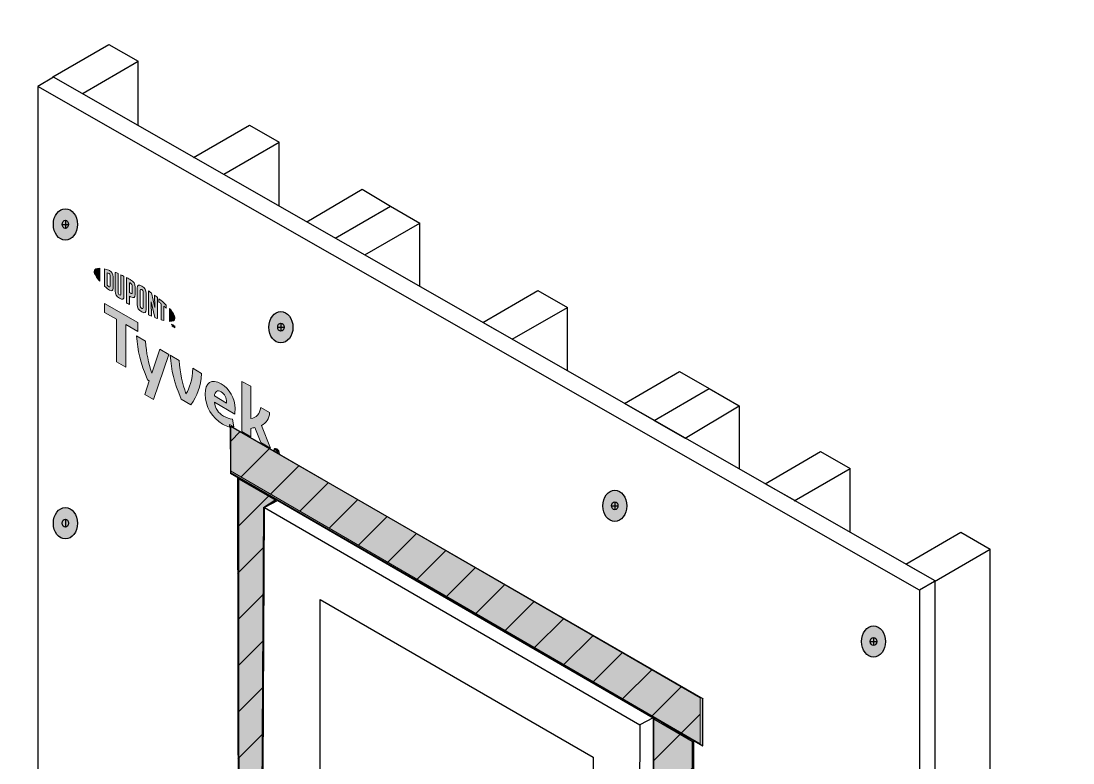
# Model space of a CAD drawing. Extents: x -1114 to 2135, y -829 to 1734.
# Drawn here: x 277.3 to 598, y 1233.1 to 1459.1 of the extents above; entities that cross this region are included whole.
import ezdxf

# ---------------------------------------------------------------- set-up
doc = ezdxf.new("R2010")
doc.units = 0
doc.header["$MEASUREMENT"] = 0
for name, color, linetype, lineweight in [('.ATI-HATCH', 7, 'Continuous', 0), ('G-ANNO-TTLB', 7, 'Continuous', 0), ('Layer 12', 7, 'Continuous', 0), ('TYVEK', 7, 'Continuous', 0), ('X-REF - TRACED', 7, 'Continuous', 0)]:
    doc.layers.add(name, color=color, linetype=linetype, lineweight=lineweight)
pattern_1 = [(45, (0, 0), (-7.07107, 7.07107), [])]

# ---------------------------------------------------------------- blocks, each defined once
blk = doc.blocks.new('Block_22')
at = {"layer": 'TYVEK', "color": 2, "lineweight": 18, "true_color": 0xffff00}
for points in [[(354.98, 1313.08)], [(354.98, 974.95)]]:
    blk.add_lwpolyline(points, dxfattribs=at)
blk = doc.blocks.new('Block_34')
at = {"layer": 'TYVEK', "color": 3, "lineweight": 25, "true_color": 0x00ff00}
blk.add_line((464.3, 905.32), (349.71, 971.48), dxfattribs=at)
blk.add_lwpolyline([(349.76, 971.48), (351.53, 1310.93), (465.96, 1244.73), (464.35, 905.32)], dxfattribs=at)
blk = doc.blocks.new('Block_33')
at = {"layer": 'TYVEK', "color": 3, "lineweight": 25, "true_color": 0x00ff00}
for p, q in [((355.58, 1313.01), (351.53, 1310.93)), ((470, 1246.82), (465.96, 1244.73)), ((470.23, 908.61), (464.35, 905.32))]:
    blk.add_line(p, q, dxfattribs=at)
blk.add_lwpolyline([(355.58, 1313.01), (470, 1246.82), (470.17, 921.08)], dxfattribs=at)
at = {"layer": 'TYVEK'}
blk.add_blockref('Block_34', (0, 0), dxfattribs=at)
blk = doc.blocks.new('Block_32')
at = {"layer": 'TYVEK', "color": 3, "lineweight": 25, "true_color": 0x00ff00}
blk.add_lwpolyline([(368.46, 993.96), (368.46, 1282.87), (451.66, 1234.84), (451.66, 945.92)], close=True, dxfattribs=at)
for points in [[(462.45, 1084.35), (462.5, 1086.72), (460.63, 1088.67), (458.26, 1088.72), (456.95, 1088.75), (455.69, 1088.18), (454.86, 1087.16)], [(454.86, 1087.16), (454.86, 1084.78), (456.79, 1082.84), (459.18, 1082.84), (460.44, 1082.84), (461.63, 1083.39), (462.45, 1084.35)]]:
    blk.add_open_spline(points, degree=3, knots=[0, 0, 0, 0, 1, 1, 1, 2, 2, 2, 2], dxfattribs=at)
at = {"layer": 'TYVEK'}
blk.add_blockref('Block_33', (0, 0), dxfattribs=at)
blk = doc.blocks.new('Block_70')
at = {"layer": 'X-REF - TRACED', "true_color": 0x848484, "transparency": 33554687}
h = blk.add_hatch(color=252, dxfattribs=at)
h.dxf.hatch_style = 2
edge = h.paths.add_edge_path()
edge.add_spline(control_points=[(299.58, 1382.8), (299.58, 1382.08), (300.19, 1381.05), (301.26, 1379.86), (301.26, 1379.86), (301.26, 1383.8), (301.26, 1383.8), (300.19, 1383.84), (299.58, 1383.52), (299.58, 1382.8)], knot_values=[0, 0, 0, 0, 1, 1, 1, 2, 2, 2, 3, 3, 3, 3], degree=3, periodic=0)
h = blk.add_hatch(color=252, dxfattribs=at)
h.dxf.hatch_style = 2
edge = h.paths.add_edge_path()
edge.add_spline(control_points=[(304.47, 1378.37), (304.47, 1378.07), (304.31, 1378.06), (304.12, 1378.17), (303.97, 1378.26), (303.74, 1378.45), (303.56, 1378.61), (303.56, 1378.61), (303.56, 1382.38), (303.56, 1382.38), (303.74, 1382.33), (303.97, 1382.26), (304.12, 1382.18), (304.31, 1382.07), (304.47, 1381.88), (304.47, 1381.57), (304.47, 1381.57), (304.47, 1378.37), (304.47, 1378.37)], knot_values=[0, 0, 0, 0, 1, 1, 1, 2, 2, 2, 3, 3, 3, 4, 4, 4, 5, 5, 5, 6, 6, 6, 6], degree=3, periodic=0)
edge = h.paths.add_edge_path()
edge.add_spline(control_points=[(304.24, 1383.09), (303.94, 1383.26), (303.51, 1383.41), (302.74, 1383.58), (302.74, 1383.58), (302.74, 1378.36), (302.74, 1378.36), (303.42, 1377.73), (303.94, 1377.29), (304.24, 1377.11), (304.93, 1376.72), (305.31, 1376.98), (305.31, 1377.75), (305.31, 1377.75), (305.31, 1381.22), (305.31, 1381.22), (305.31, 1381.99), (304.93, 1382.69), (304.24, 1383.09)], knot_values=[0, 0, 0, 0, 1, 1, 1, 2, 2, 2, 3, 3, 3, 4, 4, 4, 5, 5, 5, 6, 6, 6, 6], degree=3, periodic=0)
h = blk.add_hatch(color=252, dxfattribs=at)
h.dxf.hatch_style = 2
edge = h.paths.add_edge_path()
edge.add_spline(control_points=[(307.71, 1375.89), (307.71, 1375.59), (307.62, 1375.45), (307.29, 1375.68), (306.96, 1375.91), (306.88, 1376.12), (306.88, 1376.48), (306.88, 1376.48), (306.88, 1382.17), (306.88, 1382.17), (306.66, 1382.26), (306.18, 1382.46), (305.98, 1382.55), (305.98, 1382.55), (305.98, 1376.8), (305.98, 1376.8), (305.98, 1375.88), (306.37, 1375.3), (307.29, 1374.64), (308.13, 1374.05), (308.65, 1374.24), (308.65, 1375.26), (308.65, 1375.26), (308.65, 1381.33), (308.65, 1381.33), (308.47, 1381.42), (307.89, 1381.7), (307.71, 1381.78), (307.71, 1381.78), (307.71, 1375.89), (307.71, 1375.89)], knot_values=[0, 0, 0, 0, 1, 1, 1, 2, 2, 2, 3, 3, 3, 4, 4, 4, 5, 5, 5, 6, 6, 6, 7, 7, 7, 8, 8, 8, 9, 9, 9, 10, 10, 10, 10], degree=3, periodic=0)
h = blk.add_hatch(color=252, dxfattribs=at)
h.dxf.hatch_style = 2
edge = h.paths.add_edge_path()
edge.add_spline(control_points=[(311.13, 1376.41), (311.13, 1376.08), (311.03, 1375.97), (310.65, 1376.19), (310.65, 1376.19), (310.32, 1376.38), (310.32, 1376.38), (310.32, 1376.38), (310.32, 1379.4), (310.32, 1379.4), (310.46, 1379.33), (310.54, 1379.28), (310.63, 1379.23), (311.04, 1378.99), (311.13, 1378.77), (311.13, 1378.43), (311.13, 1378.43), (311.13, 1376.41), (311.13, 1376.41)], knot_values=[0, 0, 0, 0, 1, 1, 1, 2, 2, 2, 3, 3, 3, 4, 4, 4, 5, 5, 5, 6, 6, 6, 6], degree=3, periodic=0)
edge = h.paths.add_edge_path()
edge.add_spline(control_points=[(310.68, 1380.27), (310.52, 1380.36), (309.93, 1380.68), (309.38, 1380.96), (309.38, 1380.96), (309.38, 1373.31), (309.38, 1373.31), (309.56, 1373.19), (310.05, 1372.88), (310.32, 1372.72), (310.32, 1372.72), (310.32, 1375.32), (310.32, 1375.32), (310.32, 1375.32), (310.68, 1375.11), (310.68, 1375.11), (311.67, 1374.54), (312.07, 1374.81), (312.07, 1375.78), (312.07, 1375.78), (312.07, 1378.04), (312.07, 1378.04), (312.07, 1378.99), (311.62, 1379.73), (310.68, 1380.27)], knot_values=[0, 0, 0, 0, 1, 1, 1, 2, 2, 2, 3, 3, 3, 4, 4, 4, 5, 5, 5, 6, 6, 6, 7, 7, 7, 8, 8, 8, 8], degree=3, periodic=0)
h = blk.add_hatch(color=252, dxfattribs=at)
h.dxf.hatch_style = 2
edge = h.paths.add_edge_path()
edge.add_spline(control_points=[(314.48, 1371.8), (314.48, 1371.5), (314.39, 1371.4), (314.06, 1371.58), (313.72, 1371.76), (313.62, 1371.98), (313.62, 1372.3), (313.62, 1372.3), (313.62, 1377.07), (313.62, 1377.07), (313.62, 1377.38), (313.72, 1377.5), (314.06, 1377.29), (314.39, 1377.09), (314.48, 1376.88), (314.48, 1376.58), (314.48, 1376.58), (314.48, 1371.8), (314.48, 1371.8)], knot_values=[0, 0, 0, 0, 1, 1, 1, 2, 2, 2, 3, 3, 3, 4, 4, 4, 5, 5, 5, 6, 6, 6, 6], degree=3, periodic=0)
edge = h.paths.add_edge_path()
edge.add_spline(control_points=[(314.06, 1378.36), (313.19, 1378.91), (312.67, 1378.77), (312.67, 1377.77), (312.67, 1377.77), (312.67, 1372.76), (312.67, 1372.76), (312.67, 1371.69), (313.14, 1370.99), (314.06, 1370.5), (314.96, 1370.03), (315.43, 1370.15), (315.43, 1371.28), (315.43, 1371.28), (315.43, 1376.06), (315.43, 1376.06), (315.43, 1377.14), (315, 1377.77), (314.06, 1378.36)], knot_values=[0, 0, 0, 0, 1, 1, 1, 2, 2, 2, 3, 3, 3, 4, 4, 4, 5, 5, 5, 6, 6, 6, 6], degree=3, periodic=0)
h = blk.add_hatch(color=252, dxfattribs=at)
h.dxf.hatch_style = 2
edge = h.paths.add_edge_path()
edge.add_spline(control_points=[(318.03, 1371.81), (318.03, 1371.81), (316.99, 1376.3), (316.99, 1376.3), (316.7, 1376.51), (316.36, 1376.75), (316.1, 1376.93), (316.1, 1376.93), (316.1, 1369.58), (316.1, 1369.58), (316.28, 1369.5), (316.76, 1369.28), (317, 1369.18), (317, 1369.18), (316.93, 1373.55), (316.93, 1373.55), (316.93, 1373.55), (318.03, 1368.76), (318.03, 1368.76), (318.26, 1368.66), (318.6, 1368.53), (318.83, 1368.45), (318.83, 1368.45), (318.83, 1374.91), (318.83, 1374.91), (318.59, 1375.09), (318.17, 1375.42), (317.96, 1375.58), (317.96, 1375.58), (318.03, 1371.81), (318.03, 1371.81)], knot_values=[0, 0, 0, 0, 1, 1, 1, 2, 2, 2, 3, 3, 3, 4, 4, 4, 5, 5, 5, 6, 6, 6, 7, 7, 7, 8, 8, 8, 9, 9, 9, 10, 10, 10, 10], degree=3, periodic=0)
h = blk.add_hatch(color=252, dxfattribs=at)
h.dxf.hatch_style = 2
edge = h.paths.add_edge_path()
edge.add_spline(control_points=[(319.29, 1373.51), (319.53, 1373.33), (319.75, 1373.14), (319.98, 1372.96), (319.98, 1372.96), (319.98, 1368.08), (319.98, 1368.08), (320.18, 1368.01), (320.56, 1367.91), (320.82, 1367.85), (320.82, 1367.85), (320.82, 1372.24), (320.82, 1372.24), (321.06, 1372.03), (321.29, 1371.82), (321.5, 1371.63), (321.5, 1371.63), (321.5, 1372.58), (321.5, 1372.58), (320.84, 1373.22), (320.13, 1373.85), (319.29, 1374.53), (319.29, 1374.53), (319.29, 1373.51), (319.29, 1373.51)], knot_values=[0, 0, 0, 0, 1, 1, 1, 2, 2, 2, 3, 3, 3, 4, 4, 4, 5, 5, 5, 6, 6, 6, 7, 7, 7, 8, 8, 8, 8], degree=3, periodic=0)
h = blk.add_hatch(color=252, dxfattribs=at)
h.dxf.hatch_style = 2
edge = h.paths.add_edge_path()
edge.add_spline(control_points=[(324.19, 1368.6), (324.19, 1367.87), (323.58, 1367.55), (322.51, 1367.59), (322.51, 1367.59), (322.51, 1371.53), (322.51, 1371.53), (323.58, 1370.34), (324.19, 1369.31), (324.19, 1368.6)], knot_values=[0, 0, 0, 0, 1, 1, 1, 2, 2, 2, 3, 3, 3, 3], degree=3, periodic=0)
h = blk.add_hatch(color=252, dxfattribs=at)
h.dxf.hatch_style = 2
edge = h.paths.add_edge_path()
edge.add_spline(control_points=[(323.18, 1366.8), (323.18, 1366.8), (323.18, 1366.7), (323.18, 1366.7), (323.18, 1366.7), (323.34, 1366.62), (323.34, 1366.62), (323.34, 1366.62), (323.34, 1366.15), (323.34, 1366.15), (323.34, 1366.15), (323.43, 1366.09), (323.43, 1366.09), (323.43, 1366.09), (323.43, 1366.56), (323.43, 1366.56), (323.43, 1366.56), (323.58, 1366.47), (323.58, 1366.47), (323.58, 1366.47), (323.58, 1366.57), (323.58, 1366.57), (323.58, 1366.57), (323.18, 1366.8), (323.18, 1366.8)], knot_values=[0, 0, 0, 0, 1, 1, 1, 2, 2, 2, 3, 3, 3, 4, 4, 4, 5, 5, 5, 6, 6, 6, 7, 7, 7, 8, 8, 8, 8], degree=3, periodic=0)
edge = h.paths.add_edge_path()
edge.add_spline(control_points=[(324.09, 1366.28), (324.09, 1366.28), (323.94, 1366.1), (323.94, 1366.1), (323.94, 1366.1), (323.79, 1366.45), (323.79, 1366.45), (323.79, 1366.45), (323.69, 1366.51), (323.69, 1366.51), (323.69, 1366.51), (323.69, 1365.94), (323.69, 1365.94), (323.69, 1365.94), (323.78, 1365.89), (323.78, 1365.89), (323.78, 1365.89), (323.78, 1366.29), (323.78, 1366.29), (323.78, 1366.29), (323.93, 1365.93), (323.93, 1365.93), (323.93, 1365.93), (323.94, 1365.93), (323.94, 1365.93), (323.94, 1365.93), (324.1, 1366.11), (324.1, 1366.11), (324.1, 1366.11), (324.1, 1365.71), (324.1, 1365.71), (324.1, 1365.71), (324.19, 1365.66), (324.19, 1365.66), (324.19, 1365.66), (324.19, 1366.22), (324.19, 1366.22), (324.19, 1366.22), (324.09, 1366.28), (324.09, 1366.28)], knot_values=[0, 0, 0, 0, 1, 1, 1, 2, 2, 2, 3, 3, 3, 4, 4, 4, 5, 5, 5, 6, 6, 6, 7, 7, 7, 8, 8, 8, 9, 9, 9, 10, 10, 10, 11, 11, 11, 12, 12, 12, 13, 13, 13, 13], degree=3, periodic=0)
at = {"layer": 'X-REF - TRACED'}
for points, knots in [([(299.58, 1382.8), (299.58, 1382.08), (300.19, 1381.05), (301.26, 1379.86), (301.26, 1379.86), (301.26, 1383.8), (301.26, 1383.8), (300.19, 1383.84), (299.58, 1383.52), (299.58, 1382.8)], [0, 0, 0, 0, 1, 1, 1, 2, 2, 2, 3, 3, 3, 3]), ([(304.24, 1383.09), (303.94, 1383.26), (303.51, 1383.41), (302.74, 1383.58), (302.74, 1383.58), (302.74, 1378.36), (302.74, 1378.36), (303.42, 1377.73), (303.94, 1377.29), (304.24, 1377.11), (304.93, 1376.72), (305.31, 1376.98), (305.31, 1377.75), (305.31, 1377.75), (305.31, 1381.22), (305.31, 1381.22), (305.31, 1381.99), (304.93, 1382.69), (304.24, 1383.09)], [0, 0, 0, 0, 1, 1, 1, 2, 2, 2, 3, 3, 3, 4, 4, 4, 5, 5, 5, 6, 6, 6, 6]), ([(304.47, 1378.37), (304.47, 1378.07), (304.31, 1378.06), (304.12, 1378.17), (303.97, 1378.26), (303.74, 1378.45), (303.56, 1378.61), (303.56, 1378.61), (303.56, 1382.38), (303.56, 1382.38), (303.74, 1382.33), (303.97, 1382.26), (304.12, 1382.18), (304.31, 1382.07), (304.47, 1381.88), (304.47, 1381.57), (304.47, 1381.57), (304.47, 1378.37), (304.47, 1378.37)], [0, 0, 0, 0, 1, 1, 1, 2, 2, 2, 3, 3, 3, 4, 4, 4, 5, 5, 5, 6, 6, 6, 6]), ([(307.71, 1375.89), (307.71, 1375.59), (307.62, 1375.45), (307.29, 1375.68), (306.96, 1375.91), (306.88, 1376.12), (306.88, 1376.48), (306.88, 1376.48), (306.88, 1382.17), (306.88, 1382.17), (306.66, 1382.26), (306.18, 1382.46), (305.98, 1382.55), (305.98, 1382.55), (305.98, 1376.8), (305.98, 1376.8), (305.98, 1375.88), (306.37, 1375.3), (307.29, 1374.64), (308.13, 1374.05), (308.65, 1374.24), (308.65, 1375.26), (308.65, 1375.26), (308.65, 1381.33), (308.65, 1381.33), (308.47, 1381.42), (307.89, 1381.7), (307.71, 1381.78), (307.71, 1381.78), (307.71, 1375.89), (307.71, 1375.89)], [0, 0, 0, 0, 1, 1, 1, 2, 2, 2, 3, 3, 3, 4, 4, 4, 5, 5, 5, 6, 6, 6, 7, 7, 7, 8, 8, 8, 9, 9, 9, 10, 10, 10, 10]), ([(310.68, 1380.27), (310.52, 1380.36), (309.93, 1380.68), (309.38, 1380.96), (309.38, 1380.96), (309.38, 1373.31), (309.38, 1373.31), (309.56, 1373.19), (310.05, 1372.88), (310.32, 1372.72), (310.32, 1372.72), (310.32, 1375.32), (310.32, 1375.32), (310.32, 1375.32), (310.68, 1375.11), (310.68, 1375.11), (311.67, 1374.54), (312.07, 1374.81), (312.07, 1375.78), (312.07, 1375.78), (312.07, 1378.04), (312.07, 1378.04), (312.07, 1378.99), (311.62, 1379.73), (310.68, 1380.27)], [0, 0, 0, 0, 1, 1, 1, 2, 2, 2, 3, 3, 3, 4, 4, 4, 5, 5, 5, 6, 6, 6, 7, 7, 7, 8, 8, 8, 8]), ([(311.13, 1376.41), (311.13, 1376.08), (311.03, 1375.97), (310.65, 1376.19), (310.65, 1376.19), (310.32, 1376.38), (310.32, 1376.38), (310.32, 1376.38), (310.32, 1379.4), (310.32, 1379.4), (310.46, 1379.33), (310.54, 1379.28), (310.63, 1379.23), (311.04, 1378.99), (311.13, 1378.77), (311.13, 1378.43), (311.13, 1378.43), (311.13, 1376.41), (311.13, 1376.41)], [0, 0, 0, 0, 1, 1, 1, 2, 2, 2, 3, 3, 3, 4, 4, 4, 5, 5, 5, 6, 6, 6, 6]), ([(314.06, 1378.36), (313.19, 1378.91), (312.67, 1378.77), (312.67, 1377.77), (312.67, 1377.77), (312.67, 1372.76), (312.67, 1372.76), (312.67, 1371.69), (313.14, 1370.99), (314.06, 1370.5), (314.96, 1370.03), (315.43, 1370.15), (315.43, 1371.28), (315.43, 1371.28), (315.43, 1376.06), (315.43, 1376.06), (315.43, 1377.14), (315, 1377.77), (314.06, 1378.36)], [0, 0, 0, 0, 1, 1, 1, 2, 2, 2, 3, 3, 3, 4, 4, 4, 5, 5, 5, 6, 6, 6, 6]), ([(314.48, 1371.8), (314.48, 1371.5), (314.39, 1371.4), (314.06, 1371.58), (313.72, 1371.76), (313.62, 1371.98), (313.62, 1372.3), (313.62, 1372.3), (313.62, 1377.07), (313.62, 1377.07), (313.62, 1377.38), (313.72, 1377.5), (314.06, 1377.29), (314.39, 1377.09), (314.48, 1376.88), (314.48, 1376.58), (314.48, 1376.58), (314.48, 1371.8), (314.48, 1371.8)], [0, 0, 0, 0, 1, 1, 1, 2, 2, 2, 3, 3, 3, 4, 4, 4, 5, 5, 5, 6, 6, 6, 6]), ([(318.03, 1371.81), (318.03, 1371.81), (316.99, 1376.3), (316.99, 1376.3), (316.7, 1376.51), (316.36, 1376.75), (316.1, 1376.93), (316.1, 1376.93), (316.1, 1369.58), (316.1, 1369.58), (316.28, 1369.5), (316.76, 1369.28), (317, 1369.18), (317, 1369.18), (316.93, 1373.55), (316.93, 1373.55), (316.93, 1373.55), (318.03, 1368.76), (318.03, 1368.76), (318.26, 1368.66), (318.6, 1368.53), (318.83, 1368.45), (318.83, 1368.45), (318.83, 1374.91), (318.83, 1374.91), (318.59, 1375.09), (318.17, 1375.42), (317.96, 1375.58), (317.96, 1375.58), (318.03, 1371.81), (318.03, 1371.81)], [0, 0, 0, 0, 1, 1, 1, 2, 2, 2, 3, 3, 3, 4, 4, 4, 5, 5, 5, 6, 6, 6, 7, 7, 7, 8, 8, 8, 9, 9, 9, 10, 10, 10, 10]), ([(319.29, 1373.51), (319.53, 1373.33), (319.75, 1373.14), (319.98, 1372.96), (319.98, 1372.96), (319.98, 1368.08), (319.98, 1368.08), (320.18, 1368.01), (320.56, 1367.91), (320.82, 1367.85), (320.82, 1367.85), (320.82, 1372.24), (320.82, 1372.24), (321.06, 1372.03), (321.29, 1371.82), (321.5, 1371.63), (321.5, 1371.63), (321.5, 1372.58), (321.5, 1372.58), (320.84, 1373.22), (320.13, 1373.85), (319.29, 1374.53), (319.29, 1374.53), (319.29, 1373.51), (319.29, 1373.51)], [0, 0, 0, 0, 1, 1, 1, 2, 2, 2, 3, 3, 3, 4, 4, 4, 5, 5, 5, 6, 6, 6, 7, 7, 7, 8, 8, 8, 8]), ([(324.19, 1368.6), (324.19, 1367.87), (323.58, 1367.55), (322.51, 1367.59), (322.51, 1367.59), (322.51, 1371.53), (322.51, 1371.53), (323.58, 1370.34), (324.19, 1369.31), (324.19, 1368.6)], [0, 0, 0, 0, 1, 1, 1, 2, 2, 2, 3, 3, 3, 3]), ([(323.18, 1366.8), (323.18, 1366.8), (323.18, 1366.7), (323.18, 1366.7), (323.18, 1366.7), (323.34, 1366.62), (323.34, 1366.62), (323.34, 1366.62), (323.34, 1366.15), (323.34, 1366.15), (323.34, 1366.15), (323.43, 1366.09), (323.43, 1366.09), (323.43, 1366.09), (323.43, 1366.56), (323.43, 1366.56), (323.43, 1366.56), (323.58, 1366.47), (323.58, 1366.47), (323.58, 1366.47), (323.58, 1366.57), (323.58, 1366.57), (323.58, 1366.57), (323.18, 1366.8), (323.18, 1366.8)], [0, 0, 0, 0, 1, 1, 1, 2, 2, 2, 3, 3, 3, 4, 4, 4, 5, 5, 5, 6, 6, 6, 7, 7, 7, 8, 8, 8, 8]), ([(324.09, 1366.28), (324.09, 1366.28), (323.94, 1366.1), (323.94, 1366.1), (323.94, 1366.1), (323.79, 1366.45), (323.79, 1366.45), (323.79, 1366.45), (323.69, 1366.51), (323.69, 1366.51), (323.69, 1366.51), (323.69, 1365.94), (323.69, 1365.94), (323.69, 1365.94), (323.78, 1365.89), (323.78, 1365.89), (323.78, 1365.89), (323.78, 1366.29), (323.78, 1366.29), (323.78, 1366.29), (323.93, 1365.93), (323.93, 1365.93), (323.93, 1365.93), (323.94, 1365.93), (323.94, 1365.93), (323.94, 1365.93), (324.1, 1366.11), (324.1, 1366.11), (324.1, 1366.11), (324.1, 1365.71), (324.1, 1365.71), (324.1, 1365.71), (324.19, 1365.66), (324.19, 1365.66), (324.19, 1365.66), (324.19, 1366.22), (324.19, 1366.22), (324.19, 1366.22), (324.09, 1366.28), (324.09, 1366.28)], [0, 0, 0, 0, 1, 1, 1, 2, 2, 2, 3, 3, 3, 4, 4, 4, 5, 5, 5, 6, 6, 6, 7, 7, 7, 8, 8, 8, 9, 9, 9, 10, 10, 10, 11, 11, 11, 12, 12, 12, 13, 13, 13, 13])]:
    blk.add_open_spline(points, degree=3, knots=knots, dxfattribs=at)
blk = doc.blocks.new('Block_74')
at = {"layer": 'X-REF - TRACED', "true_color": 0x848484, "transparency": 33554687}
h = blk.add_hatch(color=252, dxfattribs=at)
h.dxf.hatch_style = 2
h.paths.add_polyline_path([(312.84, 1367.27), (302.74, 1373.1), (302.74, 1370.36), (306.38, 1368.25), (306.38, 1355.26), (309.19, 1353.64), (309.19, 1366.63), (312.84, 1364.53)])
h = blk.add_hatch(color=252, dxfattribs=at)
h.dxf.hatch_style = 2
edge = h.paths.add_edge_path()
edge.add_spline(control_points=[(329.63, 1353.33), (329.45, 1349.58), (328.71, 1347.4), (327.55, 1345.53), (326.43, 1348.72), (325.71, 1351.75), (325.49, 1355.71), (325.49, 1355.71), (322.76, 1357.29), (322.76, 1357.29), (323.06, 1352.6), (323.94, 1349.19), (326.06, 1343.9), (326.06, 1343.9), (329.06, 1342.16), (329.06, 1342.16), (331.1, 1345.06), (331.94, 1347.47), (332.33, 1351.76), (332.33, 1351.76), (329.63, 1353.33), (329.63, 1353.33)], knot_values=[0, 0, 0, 0, 1, 1, 1, 2, 2, 2, 3, 3, 3, 4, 4, 4, 5, 5, 5, 6, 6, 6, 7, 7, 7, 7], degree=3, periodic=0)
h = blk.add_hatch(color=252, dxfattribs=at)
h.dxf.hatch_style = 2
edge = h.paths.add_edge_path()
edge.add_spline(control_points=[(339.92, 1342.73), (339.92, 1342.73), (336.2, 1344.88), (336.2, 1344.88), (336.37, 1346.31), (337.12, 1346.8), (338.26, 1346.14), (339.34, 1345.52), (339.92, 1344.26), (339.92, 1343), (339.92, 1343), (339.92, 1342.73), (339.92, 1342.73)], knot_values=[0, 0, 0, 0, 1, 1, 1, 2, 2, 2, 3, 3, 3, 4, 4, 4, 4], degree=3, periodic=0)
edge = h.paths.add_edge_path()
edge.add_spline(control_points=[(342.51, 1341.05), (342.51, 1344.06), (340.83, 1347.13), (338.26, 1348.61), (335.37, 1350.28), (333.39, 1348.99), (333.39, 1345.42), (333.39, 1341.69), (335.55, 1338.15), (338.71, 1336.32), (339.45, 1335.89), (340.19, 1335.57), (340.85, 1335.37), (340.85, 1335.37), (340.85, 1336.17), (340.85, 1336.17), (340.85, 1336.17), (342.09, 1335.46), (342.09, 1335.46), (342.09, 1335.46), (341.71, 1337.85), (341.71, 1337.85), (340.87, 1337.93), (339.94, 1338.22), (338.98, 1338.77), (337.41, 1339.68), (336.49, 1341.02), (336.24, 1342.97), (336.24, 1342.97), (342.43, 1339.39), (342.43, 1339.39), (342.47, 1339.82), (342.51, 1340.38), (342.51, 1341.05)], knot_values=[0, 0, 0, 0, 1, 1, 1, 2, 2, 2, 3, 3, 3, 4, 4, 4, 5, 5, 5, 6, 6, 6, 7, 7, 7, 8, 8, 8, 9, 9, 9, 10, 10, 10, 11, 11, 11, 11], degree=3, periodic=0)
h = blk.add_hatch(color=252, dxfattribs=at)
h.dxf.hatch_style = 2
edge = h.paths.add_edge_path()
edge.add_spline(control_points=[(350.54, 1335.9), (352.1, 1336.68), (352.97, 1337.92), (353.03, 1339.82), (353.03, 1339.82), (350.34, 1341.37), (350.34, 1341.37), (350.03, 1339.37), (349.12, 1338.31), (347.28, 1338.01), (347.28, 1338.01), (347.28, 1347.92), (347.28, 1347.92), (347.28, 1347.92), (344.57, 1349.33), (344.57, 1349.33), (344.57, 1349.33), (344.57, 1334.03), (344.57, 1334.03), (344.57, 1334.03), (347.28, 1332.47), (347.28, 1332.47), (347.28, 1332.47), (347.28, 1335.02), (347.28, 1335.02), (347.75, 1335.08), (348.18, 1335.17), (348.59, 1335.27), (348.59, 1335.27), (350.42, 1330.66), (350.42, 1330.66), (350.42, 1330.66), (353.35, 1328.97), (353.35, 1328.97), (353.35, 1328.97), (350.54, 1335.9), (350.54, 1335.9)], knot_values=[0, 0, 0, 0, 1, 1, 1, 2, 2, 2, 3, 3, 3, 4, 4, 4, 5, 5, 5, 6, 6, 6, 7, 7, 7, 8, 8, 8, 9, 9, 9, 10, 10, 10, 11, 11, 11, 12, 12, 12, 12], degree=3, periodic=0)
at = {"layer": 'X-REF - TRACED'}
blk.add_lwpolyline([(312.84, 1367.27), (302.74, 1373.1), (302.74, 1370.36), (306.38, 1368.25), (306.38, 1355.26), (309.19, 1353.64), (309.19, 1366.63), (312.84, 1364.53)], close=True, dxfattribs=at)
for points, knots in [([(329.63, 1353.33), (329.45, 1349.58), (328.71, 1347.4), (327.55, 1345.53), (326.43, 1348.72), (325.71, 1351.75), (325.49, 1355.71), (325.49, 1355.71), (322.76, 1357.29), (322.76, 1357.29), (323.06, 1352.6), (323.94, 1349.19), (326.06, 1343.9), (326.06, 1343.9), (329.06, 1342.16), (329.06, 1342.16), (331.1, 1345.06), (331.94, 1347.47), (332.33, 1351.76), (332.33, 1351.76), (329.63, 1353.33), (329.63, 1353.33)], [0, 0, 0, 0, 1, 1, 1, 2, 2, 2, 3, 3, 3, 4, 4, 4, 5, 5, 5, 6, 6, 6, 7, 7, 7, 7]), ([(342.51, 1341.05), (342.51, 1344.06), (340.83, 1347.13), (338.26, 1348.61), (335.37, 1350.28), (333.39, 1348.99), (333.39, 1345.42), (333.39, 1341.69), (335.55, 1338.15), (338.71, 1336.32), (339.45, 1335.89), (340.19, 1335.57), (340.85, 1335.37), (340.85, 1335.37), (340.85, 1336.17), (340.85, 1336.17), (340.85, 1336.17), (342.09, 1335.46), (342.09, 1335.46), (342.09, 1335.46), (341.71, 1337.85), (341.71, 1337.85), (340.87, 1337.93), (339.94, 1338.22), (338.98, 1338.77), (337.41, 1339.68), (336.49, 1341.02), (336.24, 1342.97), (336.24, 1342.97), (342.43, 1339.39), (342.43, 1339.39), (342.47, 1339.82), (342.51, 1340.38), (342.51, 1341.05)], [0, 0, 0, 0, 1, 1, 1, 2, 2, 2, 3, 3, 3, 4, 4, 4, 5, 5, 5, 6, 6, 6, 7, 7, 7, 8, 8, 8, 9, 9, 9, 10, 10, 10, 11, 11, 11, 11]), ([(350.54, 1335.9), (352.1, 1336.68), (352.97, 1337.92), (353.03, 1339.82), (353.03, 1339.82), (350.34, 1341.37), (350.34, 1341.37), (350.03, 1339.37), (349.12, 1338.31), (347.28, 1338.01), (347.28, 1338.01), (347.28, 1347.92), (347.28, 1347.92), (347.28, 1347.92), (344.57, 1349.33), (344.57, 1349.33), (344.57, 1349.33), (344.57, 1334.03), (344.57, 1334.03), (344.57, 1334.03), (347.28, 1332.47), (347.28, 1332.47), (347.28, 1332.47), (347.28, 1335.02), (347.28, 1335.02), (347.75, 1335.08), (348.18, 1335.17), (348.59, 1335.27), (348.59, 1335.27), (350.42, 1330.66), (350.42, 1330.66), (350.42, 1330.66), (353.35, 1328.97), (353.35, 1328.97), (353.35, 1328.97), (350.54, 1335.9), (350.54, 1335.9)], [0, 0, 0, 0, 1, 1, 1, 2, 2, 2, 3, 3, 3, 4, 4, 4, 5, 5, 5, 6, 6, 6, 7, 7, 7, 8, 8, 8, 9, 9, 9, 10, 10, 10, 11, 11, 11, 12, 12, 12, 12]), ([(339.92, 1342.73), (339.92, 1342.73), (336.2, 1344.88), (336.2, 1344.88), (336.37, 1346.31), (337.12, 1346.8), (338.26, 1346.14), (339.34, 1345.52), (339.92, 1344.26), (339.92, 1343), (339.92, 1343), (339.92, 1342.73), (339.92, 1342.73)], [0, 0, 0, 0, 1, 1, 1, 2, 2, 2, 3, 3, 3, 4, 4, 4, 4])]:
    blk.add_open_spline(points, degree=3, knots=knots, dxfattribs=at)
blk = doc.blocks.new('Block_73')
at = {"layer": 'X-REF - TRACED', "true_color": 0x848484, "transparency": 33554687}
h = blk.add_hatch(color=252, dxfattribs=at)
h.dxf.hatch_style = 2
edge = h.paths.add_edge_path()
edge.add_spline(control_points=[(319.58, 1359.13), (319.58, 1359.13), (317.15, 1351.88), (317.15, 1351.88), (316.11, 1354.91), (315.44, 1357.85), (315.24, 1361.63), (315.24, 1361.63), (312.51, 1363.21), (312.51, 1363.21), (312.8, 1358.52), (313.69, 1355.11), (315.8, 1349.82), (315.8, 1349.82), (316.35, 1349.5), (316.35, 1349.5), (316.35, 1349.5), (314.96, 1345.36), (314.96, 1345.36), (314.96, 1345.36), (317.67, 1343.8), (317.67, 1343.8), (317.67, 1343.8), (322.28, 1357.57), (322.28, 1357.57), (322.28, 1357.57), (319.58, 1359.13), (319.58, 1359.13)], knot_values=[0, 0, 0, 0, 1, 1, 1, 2, 2, 2, 3, 3, 3, 4, 4, 4, 5, 5, 5, 6, 6, 6, 7, 7, 7, 8, 8, 8, 9, 9, 9, 9], degree=3, periodic=0)
at = {"layer": 'X-REF - TRACED'}
blk.add_open_spline([(319.58, 1359.13), (319.58, 1359.13), (317.15, 1351.88), (317.15, 1351.88), (316.11, 1354.91), (315.44, 1357.85), (315.24, 1361.63), (315.24, 1361.63), (312.51, 1363.21), (312.51, 1363.21), (312.8, 1358.52), (313.69, 1355.11), (315.8, 1349.82), (315.8, 1349.82), (316.35, 1349.5), (316.35, 1349.5), (316.35, 1349.5), (314.96, 1345.36), (314.96, 1345.36), (314.96, 1345.36), (317.67, 1343.8), (317.67, 1343.8), (317.67, 1343.8), (322.28, 1357.57), (322.28, 1357.57), (322.28, 1357.57), (319.58, 1359.13), (319.58, 1359.13)], degree=3, knots=[0, 0, 0, 0, 1, 1, 1, 2, 2, 2, 3, 3, 3, 4, 4, 4, 5, 5, 5, 6, 6, 6, 7, 7, 7, 8, 8, 8, 9, 9, 9, 9], dxfattribs=at)
blk.add_blockref('Block_74', (0, 0), dxfattribs=at)
blk = doc.blocks.new('Block_75')
at = {"layer": 'X-REF - TRACED', "true_color": 0x848484, "transparency": 33554687}
h = blk.add_hatch(color=252, dxfattribs=at)
h.dxf.hatch_style = 2
edge = h.paths.add_edge_path()
edge.add_spline(control_points=[(355.2, 1328.32), (355.2, 1328.32), (354.9, 1328.49), (354.9, 1328.49), (354.9, 1328.49), (354.9, 1328.08), (354.9, 1328.08), (354.9, 1328.08), (355.09, 1327.97), (355.09, 1327.97), (355.09, 1327.97), (355.09, 1328.2), (355.09, 1328.2), (355.09, 1328.2), (355.2, 1328.13), (355.2, 1328.13), (355.31, 1328.07), (355.37, 1328), (355.37, 1327.89), (355.37, 1327.86), (355.36, 1327.83), (355.36, 1327.81), (355.36, 1327.81), (355.54, 1327.71), (355.54, 1327.71), (355.55, 1327.73), (355.55, 1327.75), (355.55, 1327.78), (355.55, 1327.99), (355.44, 1328.18), (355.2, 1328.32)], knot_values=[0, 0, 0, 0, 1, 1, 1, 2, 2, 2, 3, 3, 3, 4, 4, 4, 5, 5, 5, 6, 6, 6, 7, 7, 7, 8, 8, 8, 9, 9, 9, 10, 10, 10, 10], degree=3, periodic=0)
edge = h.paths.add_edge_path()
edge.add_spline(control_points=[(355.2, 1328.32), (355.2, 1328.32), (354.9, 1328.49), (354.9, 1328.49), (354.9, 1328.49), (354.9, 1328.08), (354.9, 1328.08), (354.9, 1328.08), (355.09, 1327.97), (355.09, 1327.97), (355.09, 1327.97), (355.09, 1328.2), (355.09, 1328.2), (355.09, 1328.2), (355.2, 1328.13), (355.2, 1328.13), (355.31, 1328.07), (355.37, 1328), (355.37, 1327.89), (355.37, 1327.86), (355.36, 1327.83), (355.36, 1327.81), (355.36, 1327.81), (355.54, 1327.71), (355.54, 1327.71), (355.55, 1327.73), (355.55, 1327.75), (355.55, 1327.78), (355.55, 1327.99), (355.44, 1328.18), (355.2, 1328.32)], knot_values=[0, 0, 0, 0, 1, 1, 1, 2, 2, 2, 3, 3, 3, 4, 4, 4, 5, 5, 5, 6, 6, 6, 7, 7, 7, 8, 8, 8, 9, 9, 9, 10, 10, 10, 10], degree=3, periodic=0)
edge = h.paths.add_edge_path()
edge.add_spline(control_points=[(355.2, 1328.32), (355.2, 1328.32), (354.9, 1328.49), (354.9, 1328.49), (354.9, 1328.49), (354.9, 1328.08), (354.9, 1328.08), (354.9, 1328.08), (355.09, 1327.97), (355.09, 1327.97), (355.09, 1327.97), (355.09, 1328.2), (355.09, 1328.2), (355.09, 1328.2), (355.2, 1328.13), (355.2, 1328.13), (355.31, 1328.07), (355.37, 1328), (355.37, 1327.89), (355.37, 1327.86), (355.36, 1327.83), (355.36, 1327.81), (355.36, 1327.81), (355.54, 1327.71), (355.54, 1327.71), (355.55, 1327.73), (355.55, 1327.75), (355.55, 1327.78), (355.55, 1327.99), (355.44, 1328.18), (355.2, 1328.32)], knot_values=[0, 0, 0, 0, 1, 1, 1, 2, 2, 2, 3, 3, 3, 4, 4, 4, 5, 5, 5, 6, 6, 6, 7, 7, 7, 8, 8, 8, 9, 9, 9, 10, 10, 10, 10], degree=3, periodic=0)
edge = h.paths.add_edge_path()
edge.add_spline(control_points=[(355.21, 1328.78), (354.71, 1329.06), (354.38, 1328.91), (354.35, 1328.4), (354.35, 1328.4), (354.55, 1328.28), (354.55, 1328.28), (354.58, 1328.7), (354.82, 1328.8), (355.21, 1328.57), (355.6, 1328.35), (355.84, 1327.97), (355.87, 1327.52), (355.87, 1327.52), (356.08, 1327.4), (356.08, 1327.4), (356.04, 1327.96), (355.71, 1328.49), (355.21, 1328.78)], knot_values=[0, 0, 0, 0, 1, 1, 1, 2, 2, 2, 3, 3, 3, 4, 4, 4, 5, 5, 5, 6, 6, 6, 6], degree=3, periodic=0)
edge = h.paths.add_edge_path()
edge.add_spline(control_points=[(355.2, 1328.32), (355.2, 1328.32), (354.9, 1328.49), (354.9, 1328.49), (354.9, 1328.49), (354.9, 1328.08), (354.9, 1328.08), (354.9, 1328.08), (355.09, 1327.97), (355.09, 1327.97), (355.09, 1327.97), (355.09, 1328.2), (355.09, 1328.2), (355.09, 1328.2), (355.2, 1328.13), (355.2, 1328.13), (355.31, 1328.07), (355.37, 1328), (355.37, 1327.89), (355.37, 1327.86), (355.36, 1327.83), (355.36, 1327.81), (355.36, 1327.81), (355.54, 1327.71), (355.54, 1327.71), (355.55, 1327.73), (355.55, 1327.75), (355.55, 1327.78), (355.55, 1327.99), (355.44, 1328.18), (355.2, 1328.32)], knot_values=[0, 0, 0, 0, 1, 1, 1, 2, 2, 2, 3, 3, 3, 4, 4, 4, 5, 5, 5, 6, 6, 6, 7, 7, 7, 8, 8, 8, 9, 9, 9, 10, 10, 10, 10], degree=3, periodic=0)
edge = h.paths.add_edge_path()
edge.add_spline(control_points=[(355.2, 1328.32), (355.2, 1328.32), (354.9, 1328.49), (354.9, 1328.49), (354.9, 1328.49), (354.9, 1328.08), (354.9, 1328.08), (354.9, 1328.08), (355.09, 1327.97), (355.09, 1327.97), (355.09, 1327.97), (355.09, 1328.2), (355.09, 1328.2), (355.09, 1328.2), (355.2, 1328.13), (355.2, 1328.13), (355.31, 1328.07), (355.37, 1328), (355.37, 1327.89), (355.37, 1327.86), (355.36, 1327.83), (355.36, 1327.81), (355.36, 1327.81), (355.54, 1327.71), (355.54, 1327.71), (355.55, 1327.73), (355.55, 1327.75), (355.55, 1327.78), (355.55, 1327.99), (355.44, 1328.18), (355.2, 1328.32)], knot_values=[0, 0, 0, 0, 1, 1, 1, 2, 2, 2, 3, 3, 3, 4, 4, 4, 5, 5, 5, 6, 6, 6, 7, 7, 7, 8, 8, 8, 9, 9, 9, 10, 10, 10, 10], degree=3, periodic=0)
edge = h.paths.add_edge_path()
edge.add_spline(control_points=[(355.2, 1328.32), (355.2, 1328.32), (354.9, 1328.49), (354.9, 1328.49), (354.9, 1328.49), (354.9, 1328.08), (354.9, 1328.08), (354.9, 1328.08), (355.09, 1327.97), (355.09, 1327.97), (355.09, 1327.97), (355.09, 1328.2), (355.09, 1328.2), (355.09, 1328.2), (355.2, 1328.13), (355.2, 1328.13), (355.31, 1328.07), (355.37, 1328), (355.37, 1327.89), (355.37, 1327.86), (355.36, 1327.83), (355.36, 1327.81), (355.36, 1327.81), (355.54, 1327.71), (355.54, 1327.71), (355.55, 1327.73), (355.55, 1327.75), (355.55, 1327.78), (355.55, 1327.99), (355.44, 1328.18), (355.2, 1328.32)], knot_values=[0, 0, 0, 0, 1, 1, 1, 2, 2, 2, 3, 3, 3, 4, 4, 4, 5, 5, 5, 6, 6, 6, 7, 7, 7, 8, 8, 8, 9, 9, 9, 10, 10, 10, 10], degree=3, periodic=0)
edge = h.paths.add_edge_path()
edge.add_spline(control_points=[(355.2, 1328.32), (355.2, 1328.32), (354.9, 1328.49), (354.9, 1328.49), (354.9, 1328.49), (354.9, 1328.08), (354.9, 1328.08), (354.9, 1328.08), (355.09, 1327.97), (355.09, 1327.97), (355.09, 1327.97), (355.09, 1328.2), (355.09, 1328.2), (355.09, 1328.2), (355.2, 1328.13), (355.2, 1328.13), (355.31, 1328.07), (355.37, 1328), (355.37, 1327.89), (355.37, 1327.86), (355.36, 1327.83), (355.36, 1327.81), (355.36, 1327.81), (355.54, 1327.71), (355.54, 1327.71), (355.55, 1327.73), (355.55, 1327.75), (355.55, 1327.78), (355.55, 1327.99), (355.44, 1328.18), (355.2, 1328.32)], knot_values=[0, 0, 0, 0, 1, 1, 1, 2, 2, 2, 3, 3, 3, 4, 4, 4, 5, 5, 5, 6, 6, 6, 7, 7, 7, 8, 8, 8, 9, 9, 9, 10, 10, 10, 10], degree=3, periodic=0)
at = {"layer": 'X-REF - TRACED'}
for points, knots in [([(355.21, 1328.78), (354.71, 1329.06), (354.38, 1328.91), (354.35, 1328.4), (354.35, 1328.4), (354.55, 1328.28), (354.55, 1328.28), (354.58, 1328.7), (354.82, 1328.8), (355.21, 1328.57), (355.6, 1328.35), (355.84, 1327.97), (355.87, 1327.52), (355.87, 1327.52), (356.08, 1327.4), (356.08, 1327.4), (356.04, 1327.96), (355.71, 1328.49), (355.21, 1328.78)], [0, 0, 0, 0, 1, 1, 1, 2, 2, 2, 3, 3, 3, 4, 4, 4, 5, 5, 5, 6, 6, 6, 6]), ([(355.2, 1328.32), (355.2, 1328.32), (354.9, 1328.49), (354.9, 1328.49), (354.9, 1328.49), (354.9, 1328.08), (354.9, 1328.08), (354.9, 1328.08), (355.09, 1327.97), (355.09, 1327.97), (355.09, 1327.97), (355.09, 1328.2), (355.09, 1328.2), (355.09, 1328.2), (355.2, 1328.13), (355.2, 1328.13), (355.31, 1328.07), (355.37, 1328), (355.37, 1327.89), (355.37, 1327.86), (355.36, 1327.83), (355.36, 1327.81), (355.36, 1327.81), (355.54, 1327.71), (355.54, 1327.71), (355.55, 1327.73), (355.55, 1327.75), (355.55, 1327.78), (355.55, 1327.99), (355.44, 1328.18), (355.2, 1328.32)], [0, 0, 0, 0, 1, 1, 1, 2, 2, 2, 3, 3, 3, 4, 4, 4, 5, 5, 5, 6, 6, 6, 7, 7, 7, 8, 8, 8, 9, 9, 9, 10, 10, 10, 10]), ([(355.2, 1328.32), (355.2, 1328.32), (354.9, 1328.49), (354.9, 1328.49), (354.9, 1328.49), (354.9, 1328.08), (354.9, 1328.08), (354.9, 1328.08), (355.09, 1327.97), (355.09, 1327.97), (355.09, 1327.97), (355.09, 1328.2), (355.09, 1328.2), (355.09, 1328.2), (355.2, 1328.13), (355.2, 1328.13), (355.31, 1328.07), (355.37, 1328), (355.37, 1327.89), (355.37, 1327.86), (355.36, 1327.83), (355.36, 1327.81), (355.36, 1327.81), (355.54, 1327.71), (355.54, 1327.71), (355.55, 1327.73), (355.55, 1327.75), (355.55, 1327.78), (355.55, 1327.99), (355.44, 1328.18), (355.2, 1328.32)], [0, 0, 0, 0, 1, 1, 1, 2, 2, 2, 3, 3, 3, 4, 4, 4, 5, 5, 5, 6, 6, 6, 7, 7, 7, 8, 8, 8, 9, 9, 9, 10, 10, 10, 10]), ([(355.2, 1328.32), (355.2, 1328.32), (354.9, 1328.49), (354.9, 1328.49), (354.9, 1328.49), (354.9, 1328.08), (354.9, 1328.08), (354.9, 1328.08), (355.09, 1327.97), (355.09, 1327.97), (355.09, 1327.97), (355.09, 1328.2), (355.09, 1328.2), (355.09, 1328.2), (355.2, 1328.13), (355.2, 1328.13), (355.31, 1328.07), (355.37, 1328), (355.37, 1327.89), (355.37, 1327.86), (355.36, 1327.83), (355.36, 1327.81), (355.36, 1327.81), (355.54, 1327.71), (355.54, 1327.71), (355.55, 1327.73), (355.55, 1327.75), (355.55, 1327.78), (355.55, 1327.99), (355.44, 1328.18), (355.2, 1328.32)], [0, 0, 0, 0, 1, 1, 1, 2, 2, 2, 3, 3, 3, 4, 4, 4, 5, 5, 5, 6, 6, 6, 7, 7, 7, 8, 8, 8, 9, 9, 9, 10, 10, 10, 10]), ([(355.2, 1328.32), (355.2, 1328.32), (354.9, 1328.49), (354.9, 1328.49), (354.9, 1328.49), (354.9, 1328.08), (354.9, 1328.08), (354.9, 1328.08), (355.09, 1327.97), (355.09, 1327.97), (355.09, 1327.97), (355.09, 1328.2), (355.09, 1328.2), (355.09, 1328.2), (355.2, 1328.13), (355.2, 1328.13), (355.31, 1328.07), (355.37, 1328), (355.37, 1327.89), (355.37, 1327.86), (355.36, 1327.83), (355.36, 1327.81), (355.36, 1327.81), (355.54, 1327.71), (355.54, 1327.71), (355.55, 1327.73), (355.55, 1327.75), (355.55, 1327.78), (355.55, 1327.99), (355.44, 1328.18), (355.2, 1328.32)], [0, 0, 0, 0, 1, 1, 1, 2, 2, 2, 3, 3, 3, 4, 4, 4, 5, 5, 5, 6, 6, 6, 7, 7, 7, 8, 8, 8, 9, 9, 9, 10, 10, 10, 10]), ([(355.2, 1328.32), (355.2, 1328.32), (354.9, 1328.49), (354.9, 1328.49), (354.9, 1328.49), (354.9, 1328.08), (354.9, 1328.08), (354.9, 1328.08), (355.09, 1327.97), (355.09, 1327.97), (355.09, 1327.97), (355.09, 1328.2), (355.09, 1328.2), (355.09, 1328.2), (355.2, 1328.13), (355.2, 1328.13), (355.31, 1328.07), (355.37, 1328), (355.37, 1327.89), (355.37, 1327.86), (355.36, 1327.83), (355.36, 1327.81), (355.36, 1327.81), (355.54, 1327.71), (355.54, 1327.71), (355.55, 1327.73), (355.55, 1327.75), (355.55, 1327.78), (355.55, 1327.99), (355.44, 1328.18), (355.2, 1328.32)], [0, 0, 0, 0, 1, 1, 1, 2, 2, 2, 3, 3, 3, 4, 4, 4, 5, 5, 5, 6, 6, 6, 7, 7, 7, 8, 8, 8, 9, 9, 9, 10, 10, 10, 10]), ([(355.2, 1328.32), (355.2, 1328.32), (354.9, 1328.49), (354.9, 1328.49), (354.9, 1328.49), (354.9, 1328.08), (354.9, 1328.08), (354.9, 1328.08), (355.09, 1327.97), (355.09, 1327.97), (355.09, 1327.97), (355.09, 1328.2), (355.09, 1328.2), (355.09, 1328.2), (355.2, 1328.13), (355.2, 1328.13), (355.31, 1328.07), (355.37, 1328), (355.37, 1327.89), (355.37, 1327.86), (355.36, 1327.83), (355.36, 1327.81), (355.36, 1327.81), (355.54, 1327.71), (355.54, 1327.71), (355.55, 1327.73), (355.55, 1327.75), (355.55, 1327.78), (355.55, 1327.99), (355.44, 1328.18), (355.2, 1328.32)], [0, 0, 0, 0, 1, 1, 1, 2, 2, 2, 3, 3, 3, 4, 4, 4, 5, 5, 5, 6, 6, 6, 7, 7, 7, 8, 8, 8, 9, 9, 9, 10, 10, 10, 10]), ([(355.2, 1328.32), (355.2, 1328.32), (354.9, 1328.49), (354.9, 1328.49), (354.9, 1328.49), (354.9, 1328.08), (354.9, 1328.08), (354.9, 1328.08), (355.09, 1327.97), (355.09, 1327.97), (355.09, 1327.97), (355.09, 1328.2), (355.09, 1328.2), (355.09, 1328.2), (355.2, 1328.13), (355.2, 1328.13), (355.31, 1328.07), (355.37, 1328), (355.37, 1327.89), (355.37, 1327.86), (355.36, 1327.83), (355.36, 1327.81), (355.36, 1327.81), (355.54, 1327.71), (355.54, 1327.71), (355.55, 1327.73), (355.55, 1327.75), (355.55, 1327.78), (355.55, 1327.99), (355.44, 1328.18), (355.2, 1328.32)], [0, 0, 0, 0, 1, 1, 1, 2, 2, 2, 3, 3, 3, 4, 4, 4, 5, 5, 5, 6, 6, 6, 7, 7, 7, 8, 8, 8, 9, 9, 9, 10, 10, 10, 10])]:
    blk.add_open_spline(points, degree=3, knots=knots, dxfattribs=at)
blk = doc.blocks.new('Block_72')
at = {"layer": 'X-REF - TRACED'}
for name in ['Block_73', 'Block_75']:
    blk.add_blockref(name, (0, 0), dxfattribs=at)
blk = doc.blocks.new('Block_71')
at = {"layer": 'X-REF - TRACED'}
blk.add_blockref('Block_72', (0, 0), dxfattribs=at)
blk = doc.blocks.new('Block_69')
at = {"layer": 'X-REF - TRACED'}
for name in ['Block_70', 'Block_71']:
    blk.add_blockref(name, (0, 0), dxfattribs=at)

msp = doc.modelspace()

# ---------------------------------------------------------------- hatches: boundary and pattern name
at = {"layer": '.ATI-HATCH', "true_color": 0x808080, "transparency": 33554483}
for points in [[(485.16, 1238.31), (485.16, 1252.59), (341.25, 1335.6), (341.16, 1321.32)], [(343.89, 980.94), (349.42, 977.85), (351.16, 1310.93), (354.98, 1313.08), (343.7, 1319.56)], [(470.17, 908.42), (482.28, 901.63), (482.17, 1239.86), (470.17, 1246.38)]]:
    msp.add_hatch(color=8, dxfattribs=at).paths.add_polyline_path(points)
at = {"layer": 'G-ANNO-TTLB', "true_color": 0xff00ff, "transparency": 33554687}
h = msp.add_hatch(color=6, dxfattribs=at)
edge = h.paths.add_edge_path()
edge.add_spline(control_points=[(1815.43, -731.7), (1815.43, -731.7), (-1114.08, -731.7), (-1114.08, -731.7), (-1114.08, -731.7), (-1114.08, 1725.3), (-1114.08, 1725.3), (-1114.08, 1725.3), (1815.43, 1725.3), (1815.43, 1725.3), (1815.43, 1725.3), (1815.43, -731.7), (1815.43, -731.7)], knot_values=[0, 0, 0, 0, 1, 1, 1, 2, 2, 2, 3, 3, 3, 4, 4, 4, 4], degree=3, periodic=0)
edge = h.paths.add_edge_path()
edge.add_spline(control_points=[(-1105.08, 1716.3), (-1105.08, 1716.3), (-1105.08, -722.7), (-1105.08, -722.7), (-1105.08, -722.7), (1806.43, -722.7), (1806.43, -722.7), (1806.43, -722.7), (1806.43, 1716.3), (1806.43, 1716.3), (1806.43, 1716.3), (-1105.08, 1716.3), (-1105.08, 1716.3)], knot_values=[0, 0, 0, 0, 1, 1, 1, 2, 2, 2, 3, 3, 3, 4, 4, 4, 4], degree=3, periodic=0)
edge.add_line((-1105.08, 1716.3), (-1105.08, 1716.3))
at = {"layer": 'Layer 12', "true_color": 0x000000, "transparency": 33554687}
h = msp.add_hatch(dxfattribs=at)
h.set_pattern_fill('_U', color=18, scale=10, angle=45, style=2, pattern_type=0)
h.set_pattern_definition(pattern_1)
h.paths.add_polyline_path([(341.15, 1322.1), (341.24, 1335.69), (484.27, 1252.96), (484.27, 1238.94)])
h = msp.add_hatch(dxfattribs=at)
h.set_pattern_fill('_U', color=18, scale=10, angle=45, style=2, pattern_type=0)
h.set_pattern_definition(pattern_1)
h.paths.add_polyline_path([(343.9, 981.1), (343.23, 1320.11), (354.98, 1313.33), (351.2, 1310.92), (349.26, 977.98)])
h = msp.add_hatch(dxfattribs=at)
h.set_pattern_fill('_U', color=18, scale=10, angle=45, style=2, pattern_type=0)
h.set_pattern_definition(pattern_1)
h.paths.add_polyline_path([(481.92, 901.63), (470.17, 908.42), (470.17, 1246.38), (481.92, 1239.59)])
at = {"layer": 'TYVEK', "true_color": 0x003b71, "transparency": 33554687}
h = msp.add_hatch(color=156, dxfattribs=at)
h.dxf.hatch_style = 2
edge = h.paths.add_edge_path()
edge.add_ellipse((290.78, 1397.15), major_axis=(0, 4.78), ratio=0.766948, start_angle=0, end_angle=360)
h = msp.add_hatch(color=156, dxfattribs=at)
h.dxf.hatch_style = 2
edge = h.paths.add_edge_path()
edge.add_ellipse((356.49, 1365.82), major_axis=(0, 4.78), ratio=0.766948, start_angle=0, end_angle=360)
h = msp.add_hatch(color=156, dxfattribs=at)
h.dxf.hatch_style = 2
edge = h.paths.add_edge_path()
edge.add_ellipse((458.29, 1311.41), major_axis=(0, 4.78), ratio=0.766948, start_angle=0, end_angle=360)
h = msp.add_hatch(color=156, dxfattribs=at)
h.dxf.hatch_style = 2
edge = h.paths.add_edge_path()
edge.add_ellipse((290.78, 1306.1), major_axis=(0, 4.78), ratio=0.766948, start_angle=0, end_angle=360)
h = msp.add_hatch(color=156, dxfattribs=at)
h.dxf.hatch_style = 2
edge = h.paths.add_edge_path()
edge.add_ellipse((537.16, 1270.07), major_axis=(0, 4.78), ratio=0.766948, start_angle=0, end_angle=360)

# ---------------------------------------------------------------- linework, layer by layer
at = {"layer": '.ATI-HATCH'}
for points in [[(485.16, 1238.31), (485.16, 1252.59), (341.25, 1335.6), (341.16, 1321.32)], [(343.89, 980.94), (349.42, 977.85), (351.16, 1310.93), (354.98, 1313.08), (343.7, 1319.56)], [(470.17, 908.42), (482.28, 901.63), (482.17, 1239.86), (470.17, 1246.38)]]:
    msp.add_lwpolyline(points, close=True, dxfattribs=at)
at = {"layer": 'G-ANNO-TTLB'}
for points in [[(1815.43, -731.7), (1815.43, -731.7), (-1114.08, -731.7), (-1114.08, -731.7), (-1114.08, -731.7), (-1114.08, 1725.3), (-1114.08, 1725.3), (-1114.08, 1725.3), (1815.43, 1725.3), (1815.43, 1725.3), (1815.43, 1725.3), (1815.43, -731.7), (1815.43, -731.7)], [(-1105.08, 1716.3), (-1105.08, 1716.3), (-1105.08, -722.7), (-1105.08, -722.7), (-1105.08, -722.7), (1806.43, -722.7), (1806.43, -722.7), (1806.43, -722.7), (1806.43, 1716.3), (1806.43, 1716.3), (1806.43, 1716.3), (-1105.08, 1716.3), (-1105.08, 1716.3)]]:
    msp.add_open_spline(points, degree=3, knots=[0, 0, 0, 0, 1, 1, 1, 2, 2, 2, 3, 3, 3, 4, 4, 4, 4], dxfattribs=at)
at = {"layer": 'Layer 12'}
for points in [[(341.15, 1322.1), (341.24, 1335.69), (484.27, 1252.96), (484.27, 1238.94)], [(343.9, 981.1), (343.23, 1320.11), (354.98, 1313.33), (351.2, 1310.92), (349.26, 977.98)], [(481.92, 901.63), (470.17, 908.42), (470.17, 1246.38), (481.92, 1239.59)]]:
    msp.add_lwpolyline(points, close=True, dxfattribs=at)
at = {"layer": 'TYVEK', "color": 33, "lineweight": 25, "true_color": 0xcc9966}
for p, q in [((286.93, 1442.15), (303.98, 1452.02)), ((303.98, 1452.02), (312.98, 1446.86)), ((296.18, 1437.14), (312.98, 1446.86)), ((312.98, 1427.51), (312.98, 1446.86)), ((287.19, 1442.01), (286.93, 1442.15)), ((329.87, 1417.51), (346.93, 1427.37)), ((346.93, 1427.37), (355.93, 1422.21)), ((339.13, 1412.5), (355.93, 1422.21)), ((355.93, 1402.86), (355.93, 1422.21)), ((364.4, 1397.92), (381.22, 1407.86)), ((381.22, 1407.86), (389.87, 1402.74)), ((373.02, 1392.99), (389.87, 1402.74)), ((389.87, 1402.74), (398.87, 1397.58)), ((382.07, 1387.87), (398.87, 1397.58)), ((398.87, 1378.23), (398.87, 1397.58)), ((427.03, 1362.15), (443.83, 1371.87)), ((443.83, 1352.56), (443.83, 1371.87)), ((470.26, 1337.46), (487.04, 1347.17)), ((487.04, 1347.17), (496.25, 1341.89)), ((479.71, 1332.07), (496.25, 1341.89)), ((496.25, 1341.89), (496.25, 1322.63)), ((470.25, 1337.45), (479.71, 1332.07)), ((512.96, 1312.9), (530.01, 1322.77)), ((530.01, 1303.35), (530.01, 1322.77)), ((555.72, 1288.38), (572.77, 1298.24)), ((572.77, 873.88), (572.77, 1298.24))]:
    msp.add_line(p, q, dxfattribs=at)
at = {"layer": 'TYVEK', "color": 2, "lineweight": 25, "true_color": 0xffff00}
for p, q in [((287.19, 1442.01), (282.38, 1439.22)), ((555.98, 1288.52), (287.19, 1442.01)), ((555.72, 1288.38), (551.17, 1285.74)), ((555.98, 864.16), (555.98, 1288.52))]:
    msp.add_line(p, q, dxfattribs=at)
at = {"layer": 'TYVEK', "color": 18, "lineweight": 25, "true_color": 0x000000}
for p, q in [((282.38, 1439.22), (282.38, 1016.99)), ((551.17, 1285.74), (282.38, 1439.22)), ((551.17, 1285.74), (551.17, 861.38)), ((536.19, 1270.1), (538.14, 1270.1))]:
    msp.add_line(p, q, dxfattribs=at)
at = {"layer": 'TYVEK', "color": 18, "lineweight": 25, "true_color": 0x080808}
for p, q in [((290.78, 1398.41), (290.78, 1395.94)), ((289.81, 1397.18), (291.75, 1397.18)), ((356.49, 1367.09), (356.49, 1364.62)), ((355.52, 1365.85), (357.47, 1365.85)), ((458.29, 1312.67), (458.29, 1310.2)), ((457.31, 1311.44), (459.26, 1311.44)), ((290.78, 1307.36), (290.78, 1304.9)), ((537.16, 1271.33), (537.16, 1268.87))]:
    msp.add_line(p, q, dxfattribs=at)
at = {"layer": 'TYVEK', "color": 3, "lineweight": 25, "true_color": 0x00ff00}
for p, q in [((341.12, 1335.69), (485.25, 1252.59)), ((341.21, 1321.48), (341.12, 1335.69)), ((341.02, 1321.41), (485.16, 1238.31)), ((341.21, 1321.48), (485.16, 1238.31)), ((343.58, 980.91), (343.58, 1319.96)), ((485.16, 1238.31), (485.16, 1252.59)), ((470, 1246.82), (470.17, 916.72)), ((470, 1246.82), (470.17, 908.6)), ((482.28, 1239.73), (482.28, 901.63))]:
    msp.add_line(p, q, dxfattribs=at)
at = {"layer": 'TYVEK', "color": 33, "lineweight": 25, "true_color": 0xcc9966}
for points in [[(427.03, 1362.15), (418.03, 1367.31), (434.83, 1377.03), (443.83, 1371.87)], [(470.25, 1337.45), (461.25, 1342.61), (478.04, 1352.33), (487.04, 1347.17)], [(513.22, 1313.05), (504.1, 1318.14), (521.01, 1327.93), (530.01, 1322.77)], [(555.98, 1288.52), (546.98, 1293.68), (563.77, 1303.4), (572.77, 1298.24)]]:
    msp.add_lwpolyline(points, dxfattribs=at)
at = {"layer": 'TYVEK', "color": 8, "lineweight": 25, "true_color": 0x808080}
msp.add_lwpolyline([(536.65, 1274.44)], dxfattribs=at)
at = {"layer": 'TYVEK', "color": 18, "lineweight": 25, "true_color": 0x000000}
for centre, major_axis, ratio in [((290.78, 1397.15), (0, 4.78), 0.766948), ((356.49, 1365.82), (0, 4.78), 0.766948), ((458.29, 1311.41), (0, 4.78), 0.766948), ((290.78, 1306.1), (0, 4.78), 0.766948), ((537.16, 1270.07), (0, 4.78), 0.766948), ((537.16, 1270.1), (0, 1.23), 0.788846)]:
    msp.add_ellipse(centre, major_axis=major_axis, ratio=ratio, dxfattribs=at)
at = {"layer": 'TYVEK', "color": 18, "lineweight": 25, "true_color": 0x080808}
for centre in [(290.78, 1397.18), (356.49, 1365.85), (458.29, 1311.44), (290.78, 1306.13)]:
    msp.add_ellipse(centre, major_axis=(0, 1.23), ratio=0.788846, dxfattribs=at)

# ---------------------------------------------------------------- block references
at = {"layer": 'TYVEK'}
for name in ['Block_32', 'Block_22']:
    msp.add_blockref(name, (0, 0), dxfattribs=at)
at = {"layer": 'X-REF - TRACED'}
msp.add_blockref('Block_69', (0, 0), dxfattribs=at)

doc.saveas('drawing.dxf')
